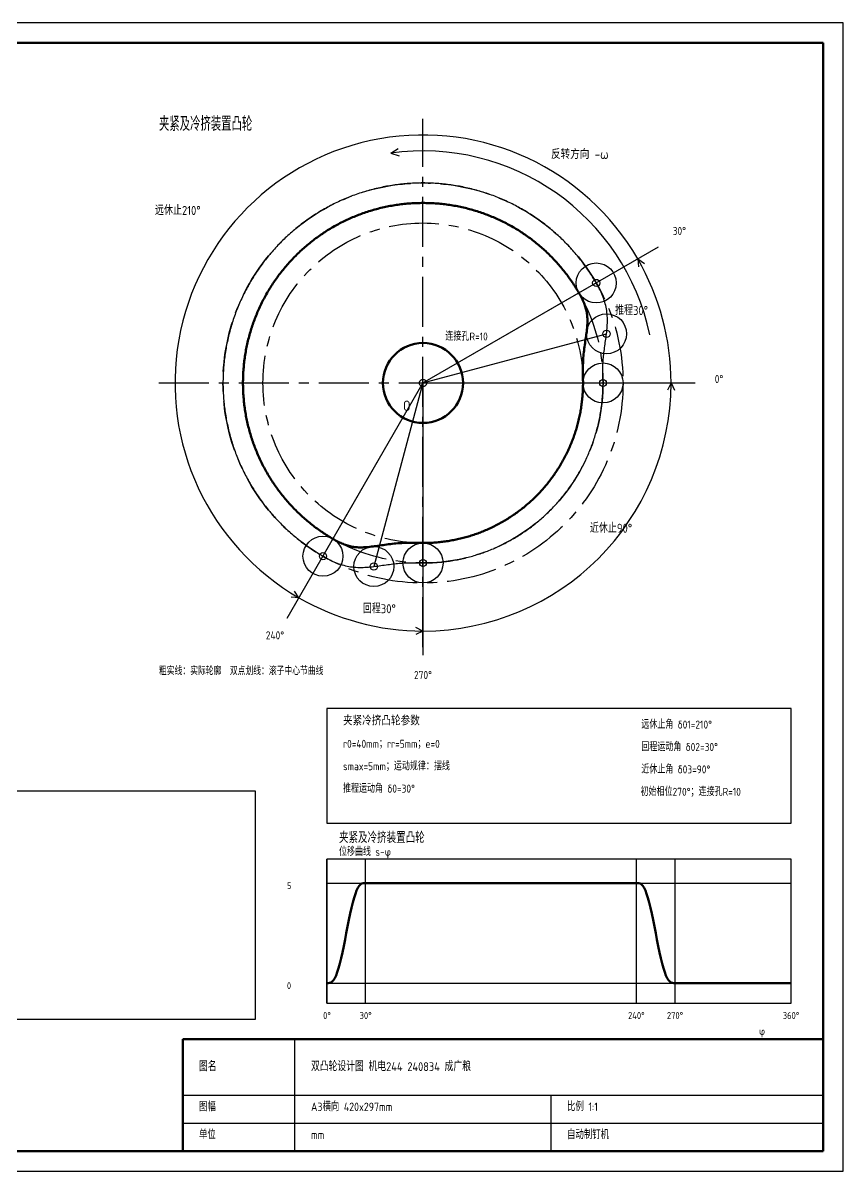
# Model space of a CAD drawing. Header units: millimetres. Extents: x 5 to 415, y 5 to 292.
# Drawn here: x 210 to 415, y 5 to 292 of the extents above; entities that cross this region are included whole.
import ezdxf
from ezdxf.enums import TextEntityAlignment as Align

# ---------------------------------------------------------------- set-up
doc = ezdxf.new("R2010")
doc.units = ezdxf.units.MM
doc.header["$MEASUREMENT"] = 0
doc.linetypes.add('CENTER2', pattern=[20, 12.5, -2.5, 2.5, -2.5])
doc.linetypes.add('PHANTOM2', pattern=[25, 12.5, -2.5, 2.5, -2.5, 2.5, -2.5])
for name, color, linetype, lineweight in [('ANGLE', 7, 'CONTINUOUS', 25), ('BASE', 7, 'CENTER2', 25), ('CAM', 7, 'CONTINUOUS', 50), ('CENTER', 7, 'CENTER2', 25), ('CONSTRUCTION', 7, 'CONTINUOUS', 25), ('DIM', 7, 'CONTINUOUS', 50), ('GRAPH', 7, 'CONTINUOUS', 25), ('NOTE', 7, 'CONTINUOUS', 25), ('PITCH', 7, 'PHANTOM2', 25), ('POINT', 7, 'CONTINUOUS', 25), ('ROLLER', 7, 'CONTINUOUS', 25), ('SHEET', 7, 'CONTINUOUS', 25), ('TEXT', 7, 'CONTINUOUS', 25)]:
    doc.layers.add(name, color=color, linetype=linetype, lineweight=lineweight)
doc.styles.get("Standard").update_dxf_attribs({"font": 'gbenor.shx', "bigfont": 'gbcbig.shx'})

msp = doc.modelspace()

# ---------------------------------------------------------------- linework, layer by layer
at = {"layer": 'ANGLE'}
for p, q in [((301.928, 259.4355), (303.773, 260.6338)), ((301.928, 259.4355), (304.0318, 258.7923)), ((310, 202), (368.8897, 236)), ((363.6936, 233), (363.8679, 231.0076)), ((363.6936, 233), (365.3319, 231.8528)), ((310, 202), (276, 143.1103)), ((310, 202), (378, 202)), ((310, 202), (310, 134)), ((372, 202), (371.1548, 200.1874)), ((372, 202), (372.8452, 200.1874)), ((279, 148.3064), (277.8528, 149.9447)), ((279, 148.3064), (277.0076, 148.4807)), ((310, 140), (308.1874, 140.8452)), ((310, 140), (308.1874, 139.1548))]:
    msp.add_line(p, q, dxfattribs=at)
for radius, start, end in [(62, 30, 240), (58, 12, 98), (62, 0, 30), (62, 270, 0), (62, 240, 270)]:
    msp.add_arc((310, 202), radius, start, end, dxfattribs=at)
at = {"layer": 'BASE'}
for radius in [50, 45, 40]:
    msp.add_circle((310, 202), radius, dxfattribs=at)
at = {"layer": 'CAM'}
msp.add_lwpolyline([(350, 202.001), (349.9986, 202.3568), (349.9947, 202.7232), (349.9893, 203.1009), (349.9829, 203.4897), (349.9765, 203.8892), (349.9709, 204.2989), (349.9669, 204.7182), (349.9655, 205.1464), (349.9673, 205.5826), (349.9732, 206.026), (349.9837, 206.4755), (349.9994, 206.9302), (350.0205, 207.3888), (350.0473, 207.8502), (350.0798, 208.3134), (350.118, 208.7771), (350.1615, 209.2405), (350.21, 209.7024), (350.2628, 210.162), (350.3194, 210.6186), (350.3791, 211.0713), (350.4411, 211.5196), (350.5045, 211.9629), (350.5684, 212.4007), (350.6321, 212.8327), (350.6947, 213.2585), (350.7553, 213.6777), (350.8131, 214.0901), (350.8675, 214.4954), (350.9175, 214.8933), (350.9627, 215.2837), (351.0025, 215.6664), (351.0362, 216.0411), (351.0636, 216.4079), (351.0841, 216.7666), (351.0975, 217.1172), (351.1036, 217.4599), (351.1023, 217.7947), (351.0933, 218.1221), (351.0766, 218.4422), (351.0522, 218.7557), (351.02, 219.063), (350.98, 219.365), (350.9321, 219.6623), (350.8763, 219.9558), (350.8123, 220.2464), (350.7401, 220.5352), (350.6595, 220.8229), (350.5702, 221.1107), (350.4721, 221.3994), (350.3648, 221.6899), (350.2481, 221.983), (350.122, 222.2796), (349.9861, 222.5802), (349.8405, 222.8856), (349.6852, 223.1963), (349.5203, 223.5128), (349.3459, 223.8356), (349.1624, 224.1651), (348.9707, 224.5008), (348.7733, 224.8392), (348.5725, 225.1767), (348.3688, 225.5124), (348.1622, 225.8464), (347.9526, 226.1785), (347.7402, 226.5088), (347.5249, 226.8372), (347.3067, 227.1637), (347.0857, 227.4883), (346.8618, 227.8109), (346.6352, 228.1316), (346.4058, 228.4503), (346.1736, 228.767), (345.9386, 229.0817), (345.7009, 229.3943), (345.4605, 229.7048), (345.2174, 230.0132), (344.9716, 230.3194), (344.7231, 230.6235), (344.472, 230.9254), (344.2183, 231.2252), (343.9619, 231.5227), (343.703, 231.8179), (343.4415, 232.1109), (343.1775, 232.4016), (342.9109, 232.6899), (342.6418, 232.976), (342.3703, 233.2596), (342.0963, 233.5409), (341.8198, 233.8198), (341.5409, 234.0963), (341.2596, 234.3703), (340.976, 234.6418), (340.6899, 234.9109), (340.4016, 235.1775), (340.1109, 235.4415), (339.8179, 235.703), (339.5227, 235.9619), (339.2252, 236.2183), (338.9254, 236.472), (338.6235, 236.7231), (338.3194, 236.9716), (338.0132, 237.2174), (337.7048, 237.4605), (337.3943, 237.7009), (337.0817, 237.9386), (336.767, 238.1736), (336.4503, 238.4058), (336.1316, 238.6352), (335.8109, 238.8618), (335.4883, 239.0857), (335.1637, 239.3067), (334.8372, 239.5249), (334.5088, 239.7402), (334.1785, 239.9526), (333.8464, 240.1622), (333.5124, 240.3688), (333.1767, 240.5725), (332.8392, 240.7733), (332.5, 240.9711), (332.1591, 241.166), (331.8164, 241.3579), (331.4721, 241.5468), (331.1262, 241.7326), (330.7787, 241.9155), (330.4296, 242.0953), (330.0789, 242.272), (329.7267, 242.4457), (329.373, 242.6163), (329.0178, 242.7839), (328.6612, 242.9483), (328.3031, 243.1095), (327.9437, 243.2677), (327.5829, 243.4227), (327.2208, 243.5746), (326.8573, 243.7233), (326.4926, 243.8688), (326.1266, 244.0111), (325.7593, 244.1502), (325.3909, 244.2862), (325.0213, 244.4189), (324.6506, 244.5483), (324.2787, 244.6746), (323.9058, 244.7975), (323.5318, 244.9173), (323.1567, 245.0337), (322.7807, 245.1469), (322.4037, 245.2568), (322.0257, 245.3634), (321.6469, 245.4667), (321.2671, 245.5666), (320.8865, 245.6633), (320.505, 245.7566), (320.1228, 245.8467), (319.7398, 245.9333), (319.356, 246.0166), (318.9716, 246.0966), (318.5864, 246.1732), (318.2006, 246.2465), (317.8142, 246.3163), (317.4271, 246.3829), (317.0396, 246.446), (316.6514, 246.5057), (316.2628, 246.5621), (315.8737, 246.615), (315.4841, 246.6646), (315.0941, 246.7107), (314.7038, 246.7535), (314.3131, 246.7928), (313.922, 246.8288), (313.5307, 246.8613), (313.139, 246.8904), (312.7472, 246.9161), (312.3551, 246.9383), (311.9629, 246.9572), (311.5705, 246.9726), (311.178, 246.9846), (310.7854, 246.9931), (310.3927, 246.9983), (310, 247), (309.6073, 246.9983), (309.2146, 246.9931), (308.822, 246.9846), (308.4295, 246.9726), (308.0371, 246.9572), (307.6449, 246.9383), (307.2528, 246.9161), (306.861, 246.8904), (306.4693, 246.8613), (306.078, 246.8288), (305.6869, 246.7928), (305.2962, 246.7535), (304.9059, 246.7107), (304.5159, 246.6646), (304.1263, 246.615), (303.7372, 246.5621), (303.3486, 246.5057), (302.9604, 246.446), (302.5729, 246.3829), (302.1858, 246.3163), (301.7994, 246.2465), (301.4136, 246.1732), (301.0284, 246.0966), (300.644, 246.0166), (300.2602, 245.9333), (299.8772, 245.8467), (299.495, 245.7566), (299.1135, 245.6633), (298.7329, 245.5666), (298.3531, 245.4667), (297.9743, 245.3634), (297.5963, 245.2568), (297.2193, 245.1469), (296.8433, 245.0337), (296.4682, 244.9173), (296.0942, 244.7975), (295.7213, 244.6746), (295.3494, 244.5483), (294.9787, 244.4189), (294.6091, 244.2862), (294.2407, 244.1502), (293.8734, 244.0111), (293.5074, 243.8688), (293.1427, 243.7233), (292.7792, 243.5746), (292.4171, 243.4227), (292.0563, 243.2677), (291.6969, 243.1095), (291.3388, 242.9483), (290.9822, 242.7839), (290.627, 242.6163), (290.2733, 242.4457), (289.9211, 242.272), (289.5704, 242.0953), (289.2213, 241.9155), (288.8738, 241.7326), (288.5279, 241.5468), (288.1836, 241.3579), (287.8409, 241.166), (287.5, 240.9711), (287.1608, 240.7733), (286.8233, 240.5725), (286.4876, 240.3688), (286.1536, 240.1622), (285.8215, 239.9526), (285.4912, 239.7402), (285.1628, 239.5249), (284.8363, 239.3067), (284.5117, 239.0857), (284.1891, 238.8618), (283.8684, 238.6352), (283.5497, 238.4058), (283.233, 238.1736), (282.9183, 237.9386), (282.6057, 237.7009), (282.2952, 237.4605), (281.9868, 237.2174), (281.6806, 236.9716), (281.3765, 236.7231), (281.0746, 236.472), (280.7748, 236.2183), (280.4773, 235.9619), (280.1821, 235.703), (279.8891, 235.4415), (279.5984, 235.1775), (279.3101, 234.9109), (279.024, 234.6418), (278.7404, 234.3703), (278.4591, 234.0963), (278.1802, 233.8198), (277.9037, 233.5409), (277.6297, 233.2596), (277.3582, 232.976), (277.0891, 232.6899), (276.8225, 232.4016), (276.5585, 232.1109), (276.297, 231.8179), (276.0381, 231.5227), (275.7817, 231.2252), (275.528, 230.9254), (275.2769, 230.6235), (275.0284, 230.3194), (274.7826, 230.0132), (274.5395, 229.7048), (274.2991, 229.3943), (274.0614, 229.0817), (273.8264, 228.767), (273.5942, 228.4503), (273.3648, 228.1316), (273.1382, 227.8109), (272.9143, 227.4883), (272.6933, 227.1637), (272.4751, 226.8372), (272.2598, 226.5088), (272.0474, 226.1785), (271.8378, 225.8464), (271.6312, 225.5124), (271.4275, 225.1767), (271.2267, 224.8392), (271.0289, 224.5), (270.834, 224.1591), (270.6421, 223.8164), (270.4532, 223.4721), (270.2674, 223.1262), (270.0845, 222.7787), (269.9047, 222.4296), (269.728, 222.0789), (269.5543, 221.7267), (269.3837, 221.373), (269.2161, 221.0178), (269.0517, 220.6612), (268.8905, 220.3031), (268.7323, 219.9437), (268.5773, 219.5829), (268.4254, 219.2208), (268.2767, 218.8573), (268.1312, 218.4926), (267.9889, 218.1266), (267.8498, 217.7593), (267.7138, 217.3909), (267.5811, 217.0213), (267.4517, 216.6506), (267.3254, 216.2787), (267.2025, 215.9058), (267.0827, 215.5318), (266.9663, 215.1567), (266.8531, 214.7807), (266.7432, 214.4037), (266.6366, 214.0257), (266.5333, 213.6469), (266.4334, 213.2671), (266.3367, 212.8865), (266.2434, 212.505), (266.1533, 212.1228), (266.0667, 211.7398), (265.9834, 211.356), (265.9034, 210.9716), (265.8268, 210.5864), (265.7535, 210.2006), (265.6837, 209.8142), (265.6171, 209.4271), (265.554, 209.0396), (265.4943, 208.6514), (265.4379, 208.2628), (265.385, 207.8737), (265.3354, 207.4841), (265.2893, 207.0941), (265.2465, 206.7038), (265.2072, 206.3131), (265.1712, 205.922), (265.1387, 205.5307), (265.1096, 205.139), (265.0839, 204.7472), (265.0617, 204.3551), (265.0428, 203.9629), (265.0274, 203.5705), (265.0154, 203.178), (265.0069, 202.7854), (265.0017, 202.3927), (265, 202), (265.0017, 201.6073), (265.0069, 201.2146), (265.0154, 200.822), (265.0274, 200.4295), (265.0428, 200.0371), (265.0617, 199.6449), (265.0839, 199.2528), (265.1096, 198.861), (265.1387, 198.4693), (265.1712, 198.078), (265.2072, 197.6869), (265.2465, 197.2962), (265.2893, 196.9059), (265.3354, 196.5159), (265.385, 196.1263), (265.4379, 195.7372), (265.4943, 195.3486), (265.554, 194.9604), (265.6171, 194.5729), (265.6837, 194.1858), (265.7535, 193.7994), (265.8268, 193.4136), (265.9034, 193.0284), (265.9834, 192.644), (266.0667, 192.2602), (266.1533, 191.8772), (266.2434, 191.495), (266.3367, 191.1135), (266.4334, 190.7329), (266.5333, 190.3531), (266.6366, 189.9743), (266.7432, 189.5963), (266.8531, 189.2193), (266.9663, 188.8433), (267.0827, 188.4682), (267.2025, 188.0942), (267.3254, 187.7213), (267.4517, 187.3494), (267.5811, 186.9787), (267.7138, 186.6091), (267.8498, 186.2407), (267.9889, 185.8734), (268.1312, 185.5074), (268.2767, 185.1427), (268.4254, 184.7792), (268.5773, 184.4171), (268.7323, 184.0563), (268.8905, 183.6969), (269.0517, 183.3388), (269.2161, 182.9822), (269.3837, 182.627), (269.5543, 182.2733), (269.728, 181.9211), (269.9047, 181.5704), (270.0845, 181.2213), (270.2674, 180.8738), (270.4532, 180.5279), (270.6421, 180.1836), (270.834, 179.8409), (271.0289, 179.5), (271.2267, 179.1608), (271.4275, 178.8233), (271.6312, 178.4876), (271.8378, 178.1536), (272.0474, 177.8215), (272.2598, 177.4912), (272.4751, 177.1628), (272.6933, 176.8363), (272.9143, 176.5117), (273.1382, 176.1891), (273.3648, 175.8684), (273.5942, 175.5497), (273.8264, 175.233), (274.0614, 174.9183), (274.2991, 174.6057), (274.5395, 174.2952), (274.7826, 173.9868), (275.0284, 173.6806), (275.2769, 173.3765), (275.528, 173.0746), (275.7817, 172.7748), (276.0381, 172.4773), (276.297, 172.1821), (276.5585, 171.8891), (276.8225, 171.5984), (277.0891, 171.3101), (277.3582, 171.024), (277.6297, 170.7404), (277.9037, 170.4591), (278.1802, 170.1802), (278.4591, 169.9037), (278.7404, 169.6297), (279.024, 169.3582), (279.3101, 169.0891), (279.5984, 168.8225), (279.8891, 168.5585), (280.1821, 168.297), (280.4773, 168.0381), (280.7748, 167.7817), (281.0746, 167.528), (281.3765, 167.2769), (281.6806, 167.0284), (281.9868, 166.7826), (282.2952, 166.5395), (282.6057, 166.2991), (282.9183, 166.0614), (283.233, 165.8264), (283.5497, 165.5942), (283.8684, 165.3648), (284.1891, 165.1382), (284.5117, 164.9143), (284.8363, 164.6933), (285.1628, 164.4751), (285.4912, 164.2598), (285.8215, 164.0474), (286.1536, 163.8378), (286.4876, 163.6312), (286.8233, 163.4275), (287.1608, 163.2267), (287.4992, 163.0293), (287.8349, 162.8376), (288.1644, 162.6541), (288.4872, 162.4797), (288.8037, 162.3148), (289.1144, 162.1595), (289.4198, 162.0139), (289.7204, 161.878), (290.017, 161.7519), (290.3101, 161.6352), (290.6006, 161.5279), (290.8893, 161.4298), (291.1771, 161.3405), (291.4648, 161.2599), (291.7536, 161.1877), (292.0442, 161.1237), (292.3377, 161.0679), (292.635, 161.02), (292.937, 160.98), (293.2443, 160.9478), (293.5578, 160.9234), (293.8779, 160.9067), (294.2053, 160.8977), (294.5401, 160.8964), (294.8828, 160.9025), (295.2334, 160.9159), (295.5921, 160.9364), (295.9589, 160.9638), (296.3336, 160.9975), (296.7163, 161.0373), (297.1067, 161.0825), (297.5046, 161.1325), (297.9099, 161.1869), (298.3223, 161.2447), (298.7415, 161.3053), (299.1673, 161.3679), (299.5993, 161.4316), (300.0371, 161.4955), (300.4804, 161.5589), (300.9287, 161.6209), (301.3814, 161.6806), (301.838, 161.7372), (302.2976, 161.79), (302.7595, 161.8385), (303.2229, 161.882), (303.6866, 161.9202), (304.1498, 161.9527), (304.6112, 161.9795), (305.0698, 162.0006), (305.5245, 162.0163), (305.974, 162.0268), (306.4174, 162.0327), (306.8536, 162.0345), (307.2818, 162.0331), (307.7011, 162.0291), (308.1108, 162.0235), (308.5103, 162.0171), (308.8991, 162.0107), (309.2768, 162.0053), (309.6432, 162.0014), (309.999, 162), (310.3491, 162.0015), (310.6981, 162.0061), (311.0471, 162.0137), (311.396, 162.0244), (311.7448, 162.0381), (312.0934, 162.0548), (312.4419, 162.0746), (312.7903, 162.0974), (313.1384, 162.1233), (313.4862, 162.1522), (313.8338, 162.1842), (314.1811, 162.2191), (314.5281, 162.2571), (314.8748, 162.2982), (315.221, 162.3422), (315.5669, 162.3893), (315.9124, 162.4394), (316.2574, 162.4925), (316.6019, 162.5486), (316.9459, 162.6077), (317.2894, 162.6698), (317.6324, 162.7349), (317.9747, 162.803), (318.3165, 162.8741), (318.6576, 162.9482), (318.998, 163.0252), (319.3378, 163.1052), (319.6769, 163.1882), (320.0152, 163.2741), (320.3528, 163.363), (320.6895, 163.4548), (321.0255, 163.5495), (321.3606, 163.6472), (321.6949, 163.7478), (322.0282, 163.8513), (322.3607, 163.9577), (322.6922, 164.0671), (323.0227, 164.1793), (323.3523, 164.2943), (323.6808, 164.4123), (324.0083, 164.5331), (324.3347, 164.6568), (324.66, 164.7833), (324.9843, 164.9126), (325.3073, 165.0448), (325.6292, 165.1798), (325.95, 165.3176), (326.2695, 165.4582), (326.5877, 165.6015), (326.9047, 165.7477), (327.2204, 165.8966), (327.5348, 166.0482), (327.8479, 166.2026), (328.1596, 166.3597), (328.4699, 166.5196), (328.7789, 166.6821), (329.0864, 166.8473), (329.3924, 167.0152), (329.6969, 167.1858), (330, 167.359), (330.3015, 167.5348), (330.6015, 167.7133), (330.8999, 167.8944), (331.1968, 168.0781), (331.492, 168.2643), (331.7856, 168.4532), (332.0775, 168.6446), (332.3677, 168.8385), (332.6562, 169.035), (332.9431, 169.2339), (333.2281, 169.4354), (333.5114, 169.6393), (333.7929, 169.8457), (334.0726, 170.0546), (334.3505, 170.2659), (334.6265, 170.4796), (334.9006, 170.6957), (335.1728, 170.9142), (335.4431, 171.135), (335.7115, 171.3582), (335.9779, 171.5838), (336.2424, 171.8116), (336.5048, 172.0418), (336.7652, 172.2742), (337.0236, 172.5089), (337.2799, 172.7459), (337.5342, 172.985), (337.7863, 173.2264), (338.0364, 173.47), (338.2843, 173.7157), (338.53, 173.9636), (338.7736, 174.2137), (339.015, 174.4658), (339.2541, 174.7201), (339.4911, 174.9764), (339.7258, 175.2348), (339.9582, 175.4952), (340.1884, 175.7576), (340.4162, 176.0221), (340.6418, 176.2885), (340.865, 176.5569), (341.0858, 176.8272), (341.3043, 177.0994), (341.5204, 177.3735), (341.7341, 177.6495), (341.9454, 177.9274), (342.1543, 178.2071), (342.3607, 178.4886), (342.5646, 178.7719), (342.7661, 179.0569), (342.965, 179.3438), (343.1615, 179.6323), (343.3554, 179.9225), (343.5468, 180.2144), (343.7357, 180.508), (343.9219, 180.8032), (344.1056, 181.1001), (344.2867, 181.3985), (344.4652, 181.6985), (344.641, 182), (344.8142, 182.3031), (344.9848, 182.6076), (345.1527, 182.9136), (345.3179, 183.2211), (345.4804, 183.5301), (345.6403, 183.8404), (345.7974, 184.1521), (345.9518, 184.4652), (346.1034, 184.7796), (346.2523, 185.0953), (346.3985, 185.4123), (346.5418, 185.7305), (346.6824, 186.05), (346.8202, 186.3708), (346.9552, 186.6927), (347.0874, 187.0157), (347.2167, 187.34), (347.3432, 187.6653), (347.4669, 187.9917), (347.5877, 188.3192), (347.7057, 188.6477), (347.8207, 188.9773), (347.9329, 189.3078), (348.0423, 189.6393), (348.1487, 189.9718), (348.2522, 190.3051), (348.3528, 190.6394), (348.4505, 190.9745), (348.5452, 191.3105), (348.637, 191.6472), (348.7259, 191.9848), (348.8118, 192.3231), (348.8948, 192.6622), (348.9748, 193.002), (349.0518, 193.3424), (349.1259, 193.6835), (349.197, 194.0253), (349.2651, 194.3676), (349.3302, 194.7106), (349.3923, 195.0541), (349.4514, 195.3981), (349.5075, 195.7426), (349.5606, 196.0876), (349.6107, 196.4331), (349.6578, 196.779), (349.7018, 197.1252), (349.7429, 197.4719), (349.7809, 197.8189), (349.8158, 198.1662), (349.8478, 198.5138), (349.8767, 198.8616), (349.9026, 199.2097), (349.9254, 199.5581), (349.9452, 199.9066), (349.9619, 200.2552), (349.9756, 200.604), (349.9863, 200.9529), (349.9939, 201.3019), (349.9985, 201.6509)], close=True, dxfattribs=at)
at = {"layer": 'CENTER'}
for p, q in [((310, 136), (310, 268)), ((244, 202), (376, 202))]:
    msp.add_line(p, q, dxfattribs=at)
msp.add_circle((310, 202), 0.9, dxfattribs=at)
at = {"layer": 'CONSTRUCTION'}
for q in [(353.3013, 227), (355.8815, 214.2939), (285, 158.6987), (297.7061, 156.1185), (355, 202), (310, 157)]:
    msp.add_line((310, 202), q, dxfattribs=at)
at = {"layer": 'DIM'}
msp.add_circle((310, 202), 10, dxfattribs=at)
at = {"layer": 'GRAPH'}
for p, q in [((402, 83), (286, 83)), ((286, 83), (286, 47)), ((286, 47), (286, 83)), ((295.6667, 47), (295.6667, 83)), ((363.3333, 47), (363.3333, 83)), ((373, 47), (373, 83)), ((402, 47), (402, 83)), ((402, 47), (402, 83)), ((286, 77), (402, 77)), ((286, 52), (402, 52)), ((286, 47), (402, 47))]:
    msp.add_line(p, q, dxfattribs=at)
at = {"layer": 'GRAPH', "lineweight": 50}
msp.add_lwpolyline([(286, 52), (286.3222, 52.0061), (286.6444, 52.0483), (286.9667, 52.1613), (287.2889, 52.3765), (287.6111, 52.7209), (287.9333, 53.2159), (288.2556, 53.8763), (288.5778, 54.7096), (288.9, 55.7159), (289.2222, 56.8875), (289.5444, 58.2098), (289.8667, 59.6613), (290.1889, 61.215), (290.5111, 62.8394), (290.8333, 64.5), (291.1556, 66.1606), (291.4778, 67.785), (291.8, 69.3387), (292.1222, 70.7902), (292.4444, 72.1125), (292.7667, 73.2841), (293.0889, 74.2904), (293.4111, 75.1237), (293.7333, 75.7841), (294.0556, 76.2791), (294.3778, 76.6235), (294.7, 76.8387), (295.0222, 76.9517), (295.3444, 76.9939), (295.6667, 77), (295.9889, 77), (296.3111, 77), (296.6333, 77), (296.9556, 77), (297.2778, 77), (297.6, 77), (297.9222, 77), (298.2444, 77), (298.5667, 77), (298.8889, 77), (299.2111, 77), (299.5333, 77), (299.8556, 77), (300.1778, 77), (300.5, 77), (300.8222, 77), (301.1444, 77), (301.4667, 77), (301.7889, 77), (302.1111, 77), (302.4333, 77), (302.7556, 77), (303.0778, 77), (303.4, 77), (303.7222, 77), (304.0444, 77), (304.3667, 77), (304.6889, 77), (305.0111, 77), (305.3333, 77), (305.6556, 77), (305.9778, 77), (306.3, 77), (306.6222, 77), (306.9444, 77), (307.2667, 77), (307.5889, 77), (307.9111, 77), (308.2333, 77), (308.5556, 77), (308.8778, 77), (309.2, 77), (309.5222, 77), (309.8444, 77), (310.1667, 77), (310.4889, 77), (310.8111, 77), (311.1333, 77), (311.4556, 77), (311.7778, 77), (312.1, 77), (312.4222, 77), (312.7444, 77), (313.0667, 77), (313.3889, 77), (313.7111, 77), (314.0333, 77), (314.3556, 77), (314.6778, 77), (315, 77), (315.3222, 77), (315.6444, 77), (315.9667, 77), (316.2889, 77), (316.6111, 77), (316.9333, 77), (317.2556, 77), (317.5778, 77), (317.9, 77), (318.2222, 77), (318.5444, 77), (318.8667, 77), (319.1889, 77), (319.5111, 77), (319.8333, 77), (320.1556, 77), (320.4778, 77), (320.8, 77), (321.1222, 77), (321.4444, 77), (321.7667, 77), (322.0889, 77), (322.4111, 77), (322.7333, 77), (323.0556, 77), (323.3778, 77), (323.7, 77), (324.0222, 77), (324.3444, 77), (324.6667, 77), (324.9889, 77), (325.3111, 77), (325.6333, 77), (325.9556, 77), (326.2778, 77), (326.6, 77), (326.9222, 77), (327.2444, 77), (327.5667, 77), (327.8889, 77), (328.2111, 77), (328.5333, 77), (328.8556, 77), (329.1778, 77), (329.5, 77), (329.8222, 77), (330.1444, 77), (330.4667, 77), (330.7889, 77), (331.1111, 77), (331.4333, 77), (331.7556, 77), (332.0778, 77), (332.4, 77), (332.7222, 77), (333.0444, 77), (333.3667, 77), (333.6889, 77), (334.0111, 77), (334.3333, 77), (334.6556, 77), (334.9778, 77), (335.3, 77), (335.6222, 77), (335.9444, 77), (336.2667, 77), (336.5889, 77), (336.9111, 77), (337.2333, 77), (337.5556, 77), (337.8778, 77), (338.2, 77), (338.5222, 77), (338.8444, 77), (339.1667, 77), (339.4889, 77), (339.8111, 77), (340.1333, 77), (340.4556, 77), (340.7778, 77), (341.1, 77), (341.4222, 77), (341.7444, 77), (342.0667, 77), (342.3889, 77), (342.7111, 77), (343.0333, 77), (343.3556, 77), (343.6778, 77), (344, 77), (344.3222, 77), (344.6444, 77), (344.9667, 77), (345.2889, 77), (345.6111, 77), (345.9333, 77), (346.2556, 77), (346.5778, 77), (346.9, 77), (347.2222, 77), (347.5444, 77), (347.8667, 77), (348.1889, 77), (348.5111, 77), (348.8333, 77), (349.1556, 77), (349.4778, 77), (349.8, 77), (350.1222, 77), (350.4444, 77), (350.7667, 77), (351.0889, 77), (351.4111, 77), (351.7333, 77), (352.0556, 77), (352.3778, 77), (352.7, 77), (353.0222, 77), (353.3444, 77), (353.6667, 77), (353.9889, 77), (354.3111, 77), (354.6333, 77), (354.9556, 77), (355.2778, 77), (355.6, 77), (355.9222, 77), (356.2444, 77), (356.5667, 77), (356.8889, 77), (357.2111, 77), (357.5333, 77), (357.8556, 77), (358.1778, 77), (358.5, 77), (358.8222, 77), (359.1444, 77), (359.4667, 77), (359.7889, 77), (360.1111, 77), (360.4333, 77), (360.7556, 77), (361.0778, 77), (361.4, 77), (361.7222, 77), (362.0444, 77), (362.3667, 77), (362.6889, 77), (363.0111, 77), (363.3333, 77), (363.6556, 76.9939), (363.9778, 76.9517), (364.3, 76.8387), (364.6222, 76.6235), (364.9444, 76.2791), (365.2667, 75.7841), (365.5889, 75.1237), (365.9111, 74.2904), (366.2333, 73.2841), (366.5556, 72.1125), (366.8778, 70.7902), (367.2, 69.3387), (367.5222, 67.785), (367.8444, 66.1606), (368.1667, 64.5), (368.4889, 62.8394), (368.8111, 61.215), (369.1333, 59.6613), (369.4556, 58.2098), (369.7778, 56.8875), (370.1, 55.7159), (370.4222, 54.7096), (370.7444, 53.8763), (371.0667, 53.2159), (371.3889, 52.7209), (371.7111, 52.3765), (372.0333, 52.1613), (372.3556, 52.0483), (372.6778, 52.0061), (373, 52), (373.3222, 52), (373.6444, 52), (373.9667, 52), (374.2889, 52), (374.6111, 52), (374.9333, 52), (375.2556, 52), (375.5778, 52), (375.9, 52), (376.2222, 52), (376.5444, 52), (376.8667, 52), (377.1889, 52), (377.5111, 52), (377.8333, 52), (378.1556, 52), (378.4778, 52), (378.8, 52), (379.1222, 52), (379.4444, 52), (379.7667, 52), (380.0889, 52), (380.4111, 52), (380.7333, 52), (381.0556, 52), (381.3778, 52), (381.7, 52), (382.0222, 52), (382.3444, 52), (382.6667, 52), (382.9889, 52), (383.3111, 52), (383.6333, 52), (383.9556, 52), (384.2778, 52), (384.6, 52), (384.9222, 52), (385.2444, 52), (385.5667, 52), (385.8889, 52), (386.2111, 52), (386.5333, 52), (386.8556, 52), (387.1778, 52), (387.5, 52), (387.8222, 52), (388.1444, 52), (388.4667, 52), (388.7889, 52), (389.1111, 52), (389.4333, 52), (389.7556, 52), (390.0778, 52), (390.4, 52), (390.7222, 52), (391.0444, 52), (391.3667, 52), (391.6889, 52), (392.0111, 52), (392.3333, 52), (392.6556, 52), (392.9778, 52), (393.3, 52), (393.6222, 52), (393.9444, 52), (394.2667, 52), (394.5889, 52), (394.9111, 52), (395.2333, 52), (395.5556, 52), (395.8778, 52), (396.2, 52), (396.5222, 52), (396.8444, 52), (397.1667, 52), (397.4889, 52), (397.8111, 52), (398.1333, 52), (398.4556, 52), (398.7778, 52), (399.1, 52), (399.4222, 52), (399.7444, 52), (400.0667, 52), (400.3889, 52), (400.7111, 52), (401.0333, 52), (401.3556, 52), (401.6778, 52), (402, 52)], dxfattribs=at)
at = {"layer": 'NOTE'}
for p, q in [((402, 120.6164), (286, 120.6164)), ((286, 120.6164), (286, 92)), ((402, 92), (402, 120.6164)), ((268.1087, 100), (142, 100)), ((268.1087, 43), (268.1087, 100)), ((286, 92), (402, 92)), ((142, 43), (268.1087, 43))]:
    msp.add_line(p, q, dxfattribs=at)
at = {"layer": 'PITCH'}
msp.add_lwpolyline([(355, 202), (354.9984, 202.3927), (354.9944, 202.7854), (354.9887, 203.1781), (354.9822, 203.5708), (354.9759, 203.9637), (354.9705, 204.3568), (354.9668, 204.7503), (354.9655, 205.1443), (354.9672, 205.539), (354.9724, 205.9346), (354.9816, 206.3312), (354.9953, 206.7292), (355.0137, 207.1287), (355.037, 207.5299), (355.0654, 207.933), (355.0987, 208.3382), (355.137, 208.7458), (355.18, 209.1558), (355.2275, 209.5685), (355.279, 209.9839), (355.3342, 210.4022), (355.3924, 210.8234), (355.453, 211.2475), (355.5154, 211.6746), (355.5788, 212.1046), (355.6424, 212.5374), (355.7054, 212.9729), (355.7668, 213.4109), (355.8258, 213.8514), (355.8815, 214.2939), (355.9329, 214.7383), (355.9792, 215.1843), (356.0194, 215.6316), (356.0528, 216.0797), (356.0784, 216.5285), (356.0956, 216.9774), (356.1035, 217.426), (356.1016, 217.8741), (356.0893, 218.3211), (356.0661, 218.7667), (356.0315, 219.2105), (355.9852, 219.6521), (355.927, 220.0911), (355.8567, 220.5273), (355.7743, 220.9603), (355.6798, 221.3899), (355.5733, 221.8159), (355.4551, 222.2379), (355.3255, 222.656), (355.1847, 223.07), (355.0334, 223.4798), (354.872, 223.8856), (354.7012, 224.2872), (354.5216, 224.6849), (354.3339, 225.0788), (354.1388, 225.469), (353.9373, 225.856), (353.7299, 226.2399), (353.5177, 226.6211), (353.3013, 227), (353.0815, 227.3769), (352.8584, 227.7519), (352.632, 228.1249), (352.4024, 228.496), (352.1696, 228.865), (351.9335, 229.232), (351.6943, 229.5968), (351.4519, 229.9596), (351.2063, 230.3203), (350.9576, 230.6788), (350.7058, 231.0351), (350.4508, 231.3893), (350.1928, 231.7411), (349.9318, 232.0908), (349.6677, 232.4381), (349.4005, 232.7831), (349.1304, 233.1257), (348.8573, 233.466), (348.5812, 233.8039), (348.3022, 234.1394), (348.0203, 234.4724), (347.7355, 234.803), (347.4478, 235.131), (347.1572, 235.4565), (346.8639, 235.7795), (346.5677, 236.0999), (346.2687, 236.4177), (345.967, 236.7329), (345.6625, 237.0455), (345.3553, 237.3553), (345.0455, 237.6625), (344.7329, 237.967), (344.4177, 238.2687), (344.0999, 238.5677), (343.7795, 238.8639), (343.4565, 239.1572), (343.131, 239.4478), (342.803, 239.7355), (342.4724, 240.0203), (342.1394, 240.3022), (341.8039, 240.5812), (341.466, 240.8573), (341.1257, 241.1304), (340.7831, 241.4005), (340.4381, 241.6677), (340.0908, 241.9318), (339.7411, 242.1928), (339.3893, 242.4508), (339.0351, 242.7058), (338.6788, 242.9576), (338.3203, 243.2063), (337.9596, 243.4519), (337.5968, 243.6943), (337.232, 243.9335), (336.865, 244.1696), (336.496, 244.4024), (336.1249, 244.632), (335.7519, 244.8584), (335.3769, 245.0815), (335, 245.3013), (334.6212, 245.5178), (334.2405, 245.731), (333.8579, 245.9409), (333.4736, 246.1474), (333.0874, 246.3505), (332.6995, 246.5503), (332.3099, 246.7467), (331.9186, 246.9397), (331.5256, 247.1293), (331.1309, 247.3154), (330.7347, 247.4981), (330.3368, 247.6773), (329.9375, 247.853), (329.5366, 248.0252), (329.1342, 248.194), (328.7303, 248.3592), (328.3251, 248.5209), (327.9184, 248.679), (327.5104, 248.8336), (327.101, 248.9846), (326.6903, 249.1321), (326.2784, 249.2759), (325.8652, 249.4162), (325.4508, 249.5528), (325.0353, 249.6858), (324.6186, 249.8152), (324.2008, 249.941), (323.7819, 250.0631), (323.3619, 250.1815), (322.941, 250.2963), (322.519, 250.4074), (322.0961, 250.5148), (321.6723, 250.6185), (321.2476, 250.7185), (320.822, 250.8148), (320.3956, 250.9074), (319.9684, 250.9962), (319.5404, 251.0814), (319.1118, 251.1627), (318.6824, 251.2404), (318.2524, 251.3143), (317.8217, 251.3844), (317.3905, 251.4508), (316.9587, 251.5134), (316.5263, 251.5722), (316.0935, 251.6273), (315.6602, 251.6786), (315.2264, 251.7261), (314.7923, 251.7698), (314.3578, 251.8097), (313.923, 251.8459), (313.4878, 251.8782), (313.0524, 251.9067), (312.6168, 251.9315), (312.181, 251.9524), (311.745, 251.9695), (311.3088, 251.9829), (310.8726, 251.9924), (310.4363, 251.9981), (310, 252), (309.5637, 251.9981), (309.1274, 251.9924), (308.6912, 251.9829), (308.255, 251.9695), (307.819, 251.9524), (307.3832, 251.9315), (306.9476, 251.9067), (306.5122, 251.8782), (306.077, 251.8459), (305.6422, 251.8097), (305.2077, 251.7698), (304.7736, 251.7261), (304.3398, 251.6786), (303.9065, 251.6273), (303.4737, 251.5722), (303.0413, 251.5134), (302.6095, 251.4508), (302.1783, 251.3844), (301.7476, 251.3143), (301.3176, 251.2404), (300.8882, 251.1627), (300.4596, 251.0814), (300.0316, 250.9962), (299.6044, 250.9074), (299.178, 250.8148), (298.7524, 250.7185), (298.3277, 250.6185), (297.9039, 250.5148), (297.481, 250.4074), (297.059, 250.2963), (296.6381, 250.1815), (296.2181, 250.0631), (295.7992, 249.941), (295.3814, 249.8152), (294.9647, 249.6858), (294.5492, 249.5528), (294.1348, 249.4162), (293.7216, 249.2759), (293.3097, 249.1321), (292.899, 248.9846), (292.4896, 248.8336), (292.0816, 248.679), (291.6749, 248.5209), (291.2697, 248.3592), (290.8658, 248.194), (290.4634, 248.0252), (290.0625, 247.853), (289.6632, 247.6773), (289.2653, 247.4981), (288.8691, 247.3154), (288.4744, 247.1293), (288.0814, 246.9397), (287.6901, 246.7467), (287.3005, 246.5503), (286.9126, 246.3505), (286.5264, 246.1474), (286.1421, 245.9409), (285.7595, 245.731), (285.3788, 245.5178), (285, 245.3013), (284.6231, 245.0815), (284.2481, 244.8584), (283.8751, 244.632), (283.504, 244.4024), (283.135, 244.1696), (282.768, 243.9335), (282.4032, 243.6943), (282.0404, 243.4519), (281.6797, 243.2063), (281.3212, 242.9576), (280.9649, 242.7058), (280.6107, 242.4508), (280.2589, 242.1928), (279.9092, 241.9318), (279.5619, 241.6677), (279.2169, 241.4005), (278.8743, 241.1304), (278.534, 240.8573), (278.1961, 240.5812), (277.8606, 240.3022), (277.5276, 240.0203), (277.197, 239.7355), (276.869, 239.4478), (276.5435, 239.1572), (276.2205, 238.8639), (275.9001, 238.5677), (275.5823, 238.2687), (275.2671, 237.967), (274.9545, 237.6625), (274.6447, 237.3553), (274.3375, 237.0455), (274.033, 236.7329), (273.7313, 236.4177), (273.4323, 236.0999), (273.1361, 235.7795), (272.8428, 235.4565), (272.5522, 235.131), (272.2645, 234.803), (271.9797, 234.4724), (271.6978, 234.1394), (271.4188, 233.8039), (271.1427, 233.466), (270.8696, 233.1257), (270.5995, 232.7831), (270.3323, 232.4381), (270.0682, 232.0908), (269.8072, 231.7411), (269.5492, 231.3893), (269.2942, 231.0351), (269.0424, 230.6788), (268.7937, 230.3203), (268.5481, 229.9596), (268.3057, 229.5968), (268.0665, 229.232), (267.8304, 228.865), (267.5976, 228.496), (267.368, 228.1249), (267.1416, 227.7519), (266.9185, 227.3769), (266.6987, 227), (266.4822, 226.6212), (266.269, 226.2405), (266.0591, 225.8579), (265.8526, 225.4736), (265.6495, 225.0874), (265.4497, 224.6995), (265.2533, 224.3099), (265.0603, 223.9186), (264.8707, 223.5256), (264.6846, 223.1309), (264.5019, 222.7347), (264.3227, 222.3368), (264.147, 221.9375), (263.9748, 221.5366), (263.806, 221.1342), (263.6408, 220.7303), (263.4791, 220.3251), (263.321, 219.9184), (263.1664, 219.5104), (263.0154, 219.101), (262.8679, 218.6903), (262.7241, 218.2784), (262.5838, 217.8652), (262.4472, 217.4508), (262.3142, 217.0353), (262.1848, 216.6186), (262.059, 216.2008), (261.9369, 215.7819), (261.8185, 215.3619), (261.7037, 214.941), (261.5926, 214.519), (261.4852, 214.0961), (261.3815, 213.6723), (261.2815, 213.2476), (261.1852, 212.822), (261.0926, 212.3956), (261.0038, 211.9684), (260.9186, 211.5404), (260.8373, 211.1118), (260.7596, 210.6824), (260.6857, 210.2524), (260.6156, 209.8217), (260.5492, 209.3905), (260.4866, 208.9587), (260.4278, 208.5263), (260.3727, 208.0935), (260.3214, 207.6602), (260.2739, 207.2264), (260.2302, 206.7923), (260.1903, 206.3578), (260.1541, 205.923), (260.1218, 205.4878), (260.0933, 205.0524), (260.0685, 204.6168), (260.0476, 204.181), (260.0305, 203.745), (260.0171, 203.3088), (260.0076, 202.8726), (260.0019, 202.4363), (260, 202), (260.0019, 201.5637), (260.0076, 201.1274), (260.0171, 200.6912), (260.0305, 200.255), (260.0476, 199.819), (260.0685, 199.3832), (260.0933, 198.9476), (260.1218, 198.5122), (260.1541, 198.077), (260.1903, 197.6422), (260.2302, 197.2077), (260.2739, 196.7736), (260.3214, 196.3398), (260.3727, 195.9065), (260.4278, 195.4737), (260.4866, 195.0413), (260.5492, 194.6095), (260.6156, 194.1783), (260.6857, 193.7476), (260.7596, 193.3176), (260.8373, 192.8882), (260.9186, 192.4596), (261.0038, 192.0316), (261.0926, 191.6044), (261.1852, 191.178), (261.2815, 190.7524), (261.3815, 190.3277), (261.4852, 189.9039), (261.5926, 189.481), (261.7037, 189.059), (261.8185, 188.6381), (261.9369, 188.2181), (262.059, 187.7992), (262.1848, 187.3814), (262.3142, 186.9647), (262.4472, 186.5492), (262.5838, 186.1348), (262.7241, 185.7216), (262.8679, 185.3097), (263.0154, 184.899), (263.1664, 184.4896), (263.321, 184.0816), (263.4791, 183.6749), (263.6408, 183.2697), (263.806, 182.8658), (263.9748, 182.4634), (264.147, 182.0625), (264.3227, 181.6632), (264.5019, 181.2653), (264.6846, 180.8691), (264.8707, 180.4744), (265.0603, 180.0814), (265.2533, 179.6901), (265.4497, 179.3005), (265.6495, 178.9126), (265.8526, 178.5264), (266.0591, 178.1421), (266.269, 177.7595), (266.4822, 177.3788), (266.6987, 177), (266.9185, 176.6231), (267.1416, 176.2481), (267.368, 175.8751), (267.5976, 175.504), (267.8304, 175.135), (268.0665, 174.768), (268.3057, 174.4032), (268.5481, 174.0404), (268.7937, 173.6797), (269.0424, 173.3212), (269.2942, 172.9649), (269.5492, 172.6107), (269.8072, 172.2589), (270.0682, 171.9092), (270.3323, 171.5619), (270.5995, 171.2169), (270.8696, 170.8743), (271.1427, 170.534), (271.4188, 170.1961), (271.6978, 169.8606), (271.9797, 169.5276), (272.2645, 169.197), (272.5522, 168.869), (272.8428, 168.5435), (273.1361, 168.2205), (273.4323, 167.9001), (273.7313, 167.5823), (274.033, 167.2671), (274.3375, 166.9545), (274.6447, 166.6447), (274.9545, 166.3375), (275.2671, 166.033), (275.5823, 165.7313), (275.9001, 165.4323), (276.2205, 165.1361), (276.5435, 164.8428), (276.869, 164.5522), (277.197, 164.2645), (277.5276, 163.9797), (277.8606, 163.6978), (278.1961, 163.4188), (278.534, 163.1427), (278.8743, 162.8696), (279.2169, 162.5995), (279.5619, 162.3323), (279.9092, 162.0682), (280.2589, 161.8072), (280.6107, 161.5492), (280.9649, 161.2942), (281.3212, 161.0424), (281.6797, 160.7937), (282.0404, 160.5481), (282.4032, 160.3057), (282.768, 160.0665), (283.135, 159.8304), (283.504, 159.5976), (283.8751, 159.368), (284.2481, 159.1416), (284.6231, 158.9185), (285, 158.6987), (285.3789, 158.4823), (285.7601, 158.2701), (286.144, 158.0627), (286.531, 157.8612), (286.9212, 157.6661), (287.3151, 157.4784), (287.7128, 157.2988), (288.1144, 157.128), (288.5202, 156.9666), (288.93, 156.8153), (289.344, 156.6745), (289.7621, 156.5449), (290.1841, 156.4267), (290.6101, 156.3202), (291.0397, 156.2257), (291.4727, 156.1433), (291.9089, 156.073), (292.3479, 156.0148), (292.7895, 155.9685), (293.2333, 155.9339), (293.6789, 155.9107), (294.1259, 155.8984), (294.574, 155.8965), (295.0226, 155.9044), (295.4715, 155.9216), (295.9203, 155.9472), (296.3684, 155.9806), (296.8157, 156.0208), (297.2617, 156.0671), (297.7061, 156.1185), (298.1486, 156.1742), (298.5891, 156.2332), (299.0271, 156.2946), (299.4626, 156.3576), (299.8954, 156.4212), (300.3254, 156.4846), (300.7525, 156.547), (301.1766, 156.6076), (301.5978, 156.6658), (302.0161, 156.721), (302.4315, 156.7725), (302.8442, 156.82), (303.2542, 156.863), (303.6618, 156.9013), (304.067, 156.9346), (304.4701, 156.963), (304.8713, 156.9863), (305.2708, 157.0047), (305.6688, 157.0184), (306.0654, 157.0276), (306.461, 157.0328), (306.8557, 157.0345), (307.2497, 157.0332), (307.6432, 157.0295), (308.0363, 157.0241), (308.4292, 157.0178), (308.8219, 157.0113), (309.2146, 157.0056), (309.6073, 157.0016), (310, 157), (310.3927, 157.0017), (310.7854, 157.0069), (311.178, 157.0154), (311.5705, 157.0274), (311.9629, 157.0428), (312.3551, 157.0617), (312.7472, 157.0839), (313.139, 157.1096), (313.5307, 157.1387), (313.922, 157.1712), (314.3131, 157.2072), (314.7038, 157.2465), (315.0941, 157.2893), (315.4841, 157.3354), (315.8737, 157.385), (316.2628, 157.4379), (316.6514, 157.4943), (317.0396, 157.554), (317.4271, 157.6171), (317.8142, 157.6837), (318.2006, 157.7535), (318.5864, 157.8268), (318.9716, 157.9034), (319.356, 157.9834), (319.7398, 158.0667), (320.1228, 158.1533), (320.505, 158.2434), (320.8865, 158.3367), (321.2671, 158.4334), (321.6469, 158.5333), (322.0257, 158.6366), (322.4037, 158.7432), (322.7807, 158.8531), (323.1567, 158.9663), (323.5318, 159.0827), (323.9058, 159.2025), (324.2787, 159.3254), (324.6506, 159.4517), (325.0213, 159.5811), (325.3909, 159.7138), (325.7593, 159.8498), (326.1266, 159.9889), (326.4926, 160.1312), (326.8573, 160.2767), (327.2208, 160.4254), (327.5829, 160.5773), (327.9437, 160.7323), (328.3031, 160.8905), (328.6612, 161.0517), (329.0178, 161.2161), (329.373, 161.3837), (329.7267, 161.5543), (330.0789, 161.728), (330.4296, 161.9047), (330.7787, 162.0845), (331.1262, 162.2674), (331.4721, 162.4532), (331.8164, 162.6421), (332.1591, 162.834), (332.5, 163.0289), (332.8392, 163.2267), (333.1767, 163.4275), (333.5124, 163.6312), (333.8464, 163.8378), (334.1785, 164.0474), (334.5088, 164.2598), (334.8372, 164.4751), (335.1637, 164.6933), (335.4883, 164.9143), (335.8109, 165.1382), (336.1316, 165.3648), (336.4503, 165.5942), (336.767, 165.8264), (337.0817, 166.0614), (337.3943, 166.2991), (337.7048, 166.5395), (338.0132, 166.7826), (338.3194, 167.0284), (338.6235, 167.2769), (338.9254, 167.528), (339.2252, 167.7817), (339.5227, 168.0381), (339.8179, 168.297), (340.1109, 168.5585), (340.4016, 168.8225), (340.6899, 169.0891), (340.976, 169.3582), (341.2596, 169.6297), (341.5409, 169.9037), (341.8198, 170.1802), (342.0963, 170.4591), (342.3703, 170.7404), (342.6418, 171.024), (342.9109, 171.3101), (343.1775, 171.5984), (343.4415, 171.8891), (343.703, 172.1821), (343.9619, 172.4773), (344.2183, 172.7748), (344.472, 173.0746), (344.7231, 173.3765), (344.9716, 173.6806), (345.2174, 173.9868), (345.4605, 174.2952), (345.7009, 174.6057), (345.9386, 174.9183), (346.1736, 175.233), (346.4058, 175.5497), (346.6352, 175.8684), (346.8618, 176.1891), (347.0857, 176.5117), (347.3067, 176.8363), (347.5249, 177.1628), (347.7402, 177.4912), (347.9526, 177.8215), (348.1622, 178.1536), (348.3688, 178.4876), (348.5725, 178.8233), (348.7733, 179.1608), (348.9711, 179.5), (349.166, 179.8409), (349.3579, 180.1836), (349.5468, 180.5279), (349.7326, 180.8738), (349.9155, 181.2213), (350.0953, 181.5704), (350.272, 181.9211), (350.4457, 182.2733), (350.6163, 182.627), (350.7839, 182.9822), (350.9483, 183.3388), (351.1095, 183.6969), (351.2677, 184.0563), (351.4227, 184.4171), (351.5746, 184.7792), (351.7233, 185.1427), (351.8688, 185.5074), (352.0111, 185.8734), (352.1502, 186.2407), (352.2862, 186.6091), (352.4189, 186.9787), (352.5483, 187.3494), (352.6746, 187.7213), (352.7975, 188.0942), (352.9173, 188.4682), (353.0337, 188.8433), (353.1469, 189.2193), (353.2568, 189.5963), (353.3634, 189.9743), (353.4667, 190.3531), (353.5666, 190.7329), (353.6633, 191.1135), (353.7566, 191.495), (353.8467, 191.8772), (353.9333, 192.2602), (354.0166, 192.644), (354.0966, 193.0284), (354.1732, 193.4136), (354.2465, 193.7994), (354.3163, 194.1858), (354.3829, 194.5729), (354.446, 194.9604), (354.5057, 195.3486), (354.5621, 195.7372), (354.615, 196.1263), (354.6646, 196.5159), (354.7107, 196.9059), (354.7535, 197.2962), (354.7928, 197.6869), (354.8288, 198.078), (354.8613, 198.4693), (354.8904, 198.861), (354.9161, 199.2528), (354.9383, 199.6449), (354.9572, 200.0371), (354.9726, 200.4295), (354.9846, 200.822), (354.9931, 201.2146), (354.9983, 201.6073)], close=True, dxfattribs=at)
at = {"layer": 'POINT'}
for centre in [(353.3013, 227), (355.8815, 214.2939), (355, 202), (285, 158.6987), (310, 157), (297.7061, 156.1185)]:
    msp.add_circle(centre, 0.9, dxfattribs=at)
at = {"layer": 'ROLLER'}
for centre in [(353.3013, 227), (355.8815, 214.2939), (355, 202), (285, 158.6987), (297.7061, 156.1185), (310, 157)]:
    msp.add_circle(centre, 5, dxfattribs=at)
at = {"layer": 'SHEET'}
for p, q in [((415, 292), (5, 292)), ((415, 5), (415, 292)), ((278, 10), (278, 38)), ((410, 10), (410, 38)), ((250, 24), (410, 24)), ((342, 10), (342, 24)), ((250, 17), (410, 17)), ((5, 5), (415, 5))]:
    msp.add_line(p, q, dxfattribs=at)
at = {"layer": 'SHEET', "lineweight": 50}
for p, q in [((410, 287), (10, 287)), ((410, 10), (410, 287)), ((410, 38), (250, 38)), ((250, 38), (250, 10)), ((10, 10), (410, 10)), ((250, 10), (410, 10))]:
    msp.add_line(p, q, dxfattribs=at)

# ---------------------------------------------------------------- texts
at = {"layer": 'TEXT'}
for s, height, p in [('夹紧及冷挤装置凸轮', 3.6, (244, 265)), ('反转方向 -ω', 2.4, (342, 258)), ('远休止210°', 2.25, (243, 244)), ('推程30°', 2.25, (358, 219)), ('连接孔R=10', 2, (315.6007, 212.622)), ('O', 2.6, (305, 195)), ('近休止90°', 2.25, (351.7214, 164.5657)), ('回程30°', 2.25, (294.9595, 144.4376)), ('粗实线：实际轮廓  双点划线：滚子中心节曲线', 1.95, (244, 129)), ('夹紧冷挤凸轮参数', 2.4, (290, 116.3957)), ('远休止角 δ01=210°', 2, (364.5853, 115.6)), ('r0=40mm；rr=5mm；e=0', 2, (290, 110.7957)), ('回程运动角 δ02=30°', 2, (364.5853, 110)), ('smax=5mm；运动规律：摆线', 2, (290, 105.1957)), ('近休止角 δ03=90°', 2, (364.5853, 104.4)), ('推程运动角 δ0=30°', 2, (290, 99.5957)), ('初始相位270°；连接孔R=10', 2, (364.3873, 98.8)), ('夹紧及冷挤装置凸轮', 2.8, (289, 87)), ('位移曲线 s-φ', 2, (289, 83.8)), ('5', 1.7, (276, 75.5)), ('0', 1.7, (276, 50.5)), ('φ', 1.9, (394, 39)), ('图名', 2.2, (254, 30)), ('双凸轮设计图 机电244 240834 成广粮', 2.2, (282, 30)), ('图幅', 2.1, (254, 20)), ('A3横向 420x297mm', 2.1, (282, 20)), ('比例 1:1', 2.1, (346, 20)), ('单位', 2.1, (254, 13)), ('mm', 2.1, (282, 13)), ('自动制钉机', 2.1, (346, 13))]:
    msp.add_text(s, height=height, dxfattribs=at).set_placement(p)
for s, height, p in [('30°', 2, (374.0859, 239)), ('0°', 2, (384, 202)), ('240°', 2, (273, 137.9141)), ('270°', 2, (310, 128)), ('0°', 1.75, (286, 43)), ('30°', 1.75, (295.6667, 43)), ('240°', 1.75, (363.3333, 43)), ('270°', 1.75, (373, 43)), ('360°', 1.75, (402, 43))]:
    msp.add_text(s, height=height, dxfattribs=at).set_placement(p, align=Align.CENTER)

doc.saveas('drawing.dxf')
